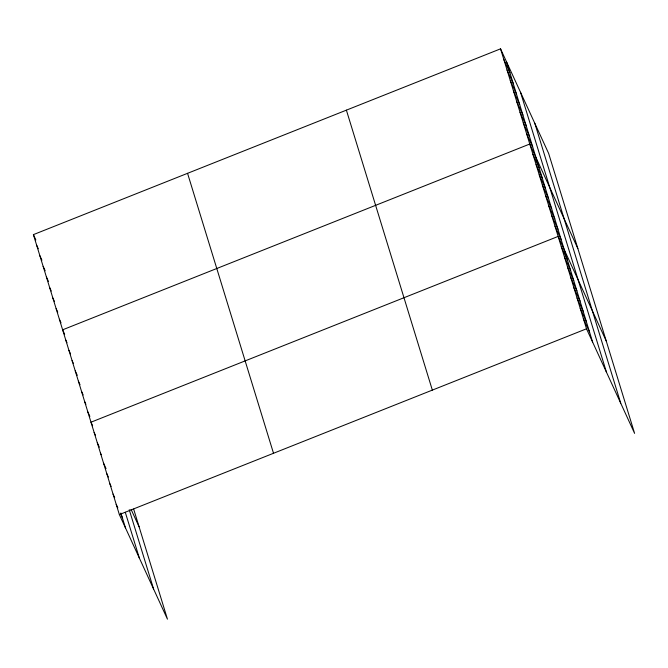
<?xml version="1.0" encoding="UTF-8"?>
<svg xmlns="http://www.w3.org/2000/svg" width="668" height="668" viewBox="0 0 668 668"><rect width="100%" height="100%" fill="white"/><g stroke="black" fill="none" stroke-linecap="round" stroke-linejoin="round"><path stroke-width="1" d="M133.642 509.041L167.451 619.161L119.355 514.585L33.4 234.627L500.549 48.839L548.645 153.415L634.6 433.373L586.504 328.798L500.549 48.839M119.355 514.585L586.504 328.798M503.797 59.419L509.926 72.737M507.045 69.99L513.174 83.316M510.294 80.569L516.422 93.887M513.542 91.149L519.671 104.467M516.79 101.72L522.91 115.038M520.038 112.299L526.159 125.617M523.278 122.879L529.407 136.197M526.526 133.45L532.655 146.768M577.87 248.596L529.774 144.029L62.625 329.817L64.662 334.259M532.93 154.291L539.051 167.61M536.078 164.553L542.207 177.88M539.226 174.824L545.355 188.142M542.383 185.086L548.511 198.404M545.531 195.357L551.659 208.675M548.687 205.619L554.807 218.937M551.835 215.881L557.964 229.199M554.991 226.151L561.112 239.47M606.235 340.981L558.139 236.414L90.99 422.201L92.618 425.758M561.287 246.676L567.416 259.994M564.443 256.946L570.572 270.264M567.591 267.208L573.72 280.527M570.748 277.471L576.868 290.797M573.895 287.741L580.024 301.059M577.052 298.003L583.172 311.321M580.2 308.265L586.329 321.592M583.348 318.536L589.477 331.854M33.4 234.627L35.847 239.962M36.648 245.206L38.285 248.755M39.896 255.786L41.934 260.219M43.144 266.357L45.182 270.799M46.384 276.936L48.43 281.378M49.632 287.516L51.269 291.064M52.881 298.087L54.517 301.644M56.129 308.666L57.765 312.215M59.377 319.237L61.013 322.794M65.773 340.079L67 342.742M68.929 350.349L70.557 353.898M72.077 360.611L73.305 363.275M75.233 370.874L77.271 375.316M78.381 381.144L80.018 384.693M81.529 391.406L83.166 394.955M84.686 401.668L85.913 404.34M87.834 411.939L89.879 416.381M131.112 509.433L139.086 526.776M94.138 432.472L95.365 435.135M97.294 442.734L99.332 447.176M100.442 452.996L101.26 454.774M103.59 463.266L106.045 468.594M106.746 473.529L108.375 477.077M109.894 483.791L111.122 486.454M113.051 494.061L114.679 497.61M116.199 504.323L117.835 507.872M120.691 514.093L122.328 517.642M534.801 123.296L620.747 403.255M520.531 92.276L606.477 372.235M506.678 62.157L592.633 342.116M346.391 110.153L432.346 390.112M187.558 173.321L273.513 453.28M129.241 509.726L153.598 589.042M125.292 512.298L139.328 558.022M120.891 512.974L125.475 527.912"/></g></svg>
